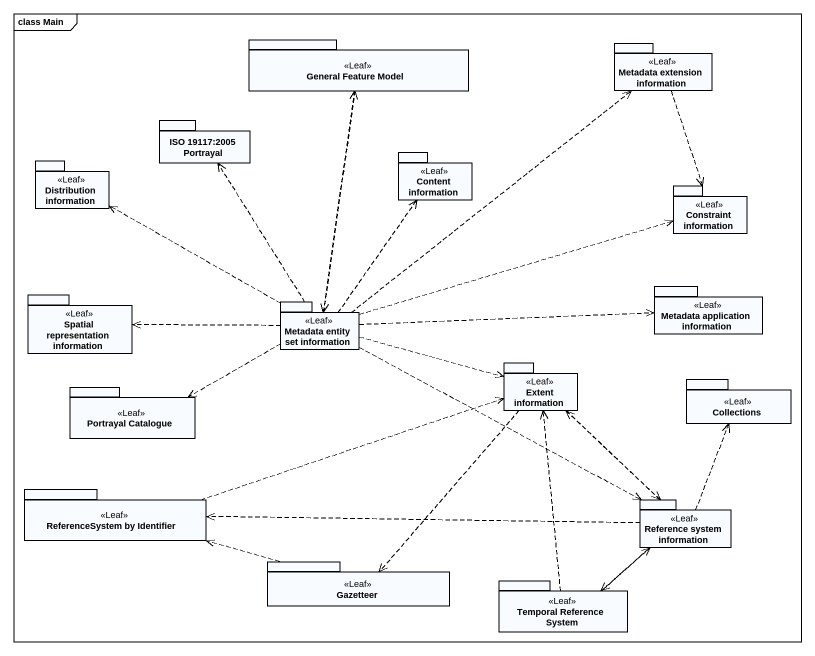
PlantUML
@startuml
mainframe class Main
package "General Feature Model" as General_Feature_Model <<Leaf>> {
}
package "Metadata extension information" as Metadata_extension <<Leaf>> {
}
package "ISO 19117:2005 Portrayal" as ISO_19117_2005_Portrayal {
}
package "Distribution information" as Distribution_information <<Leaf>> {
}
package "Content information" as Content_information <<Leaf>> {
}
package "Constraint information" as Constraint_information <<Leaf>> {
}
package "Spatial representation information" as Spatial_representation <<Leaf>> {
}
package "Metadata entity set information" as Metadata_entity_set <<Leaf>> {
}
package "Metadata application information" as Metadata_application <<Leaf>> {
}
package "Extent information" as Extent_information <<Leaf>> {
}
package "Collections" as Collections_ <<Leaf>> {
}
package "Portrayal Catalogue" as Portrayal_Catalogue <<Leaf>> {
}
package "ReferenceSystem by Identifier" as ReferenceSystem_by <<Leaf>> {
}
package "Reference system information" as Reference_system_information <<Leaf>> {
}
package Gazetteer <<Leaf>> {
}
package "Temporal Reference System" as Temporal_Reference_System <<Leaf>> {
}
General_Feature_Model ..> Metadata_entity_set
Metadata_extension ..> Constraint_information
Metadata_entity_set .up.> General_Feature_Model
Metadata_entity_set .up.> Metadata_extension
Metadata_entity_set .up.> ISO_19117_2005_Portrayal
Metadata_entity_set .left.> Distribution_information
Metadata_entity_set .up.> Content_information
Metadata_entity_set .right.> Constraint_information
Metadata_entity_set .left.> Spatial_representation
Metadata_entity_set .right.> Metadata_application
Metadata_entity_set .right.> Extent_information
Metadata_entity_set .left.> Portrayal_Catalogue
Metadata_entity_set .right.> Reference_system_information
Extent_information ..> Reference_system_information
Extent_information ..> Gazetteer
ReferenceSystem_by .right.> Extent_information
Reference_system_information .up.> Extent_information
Reference_system_information .up.> Collections_
Reference_system_information .left.> ReferenceSystem_by
Reference_system_information ..> Temporal_Reference_System
Gazetteer .left.> ReferenceSystem_by
Temporal_Reference_System .up.> Extent_information
Temporal_Reference_System .up.> Reference_system_information
@enduml
